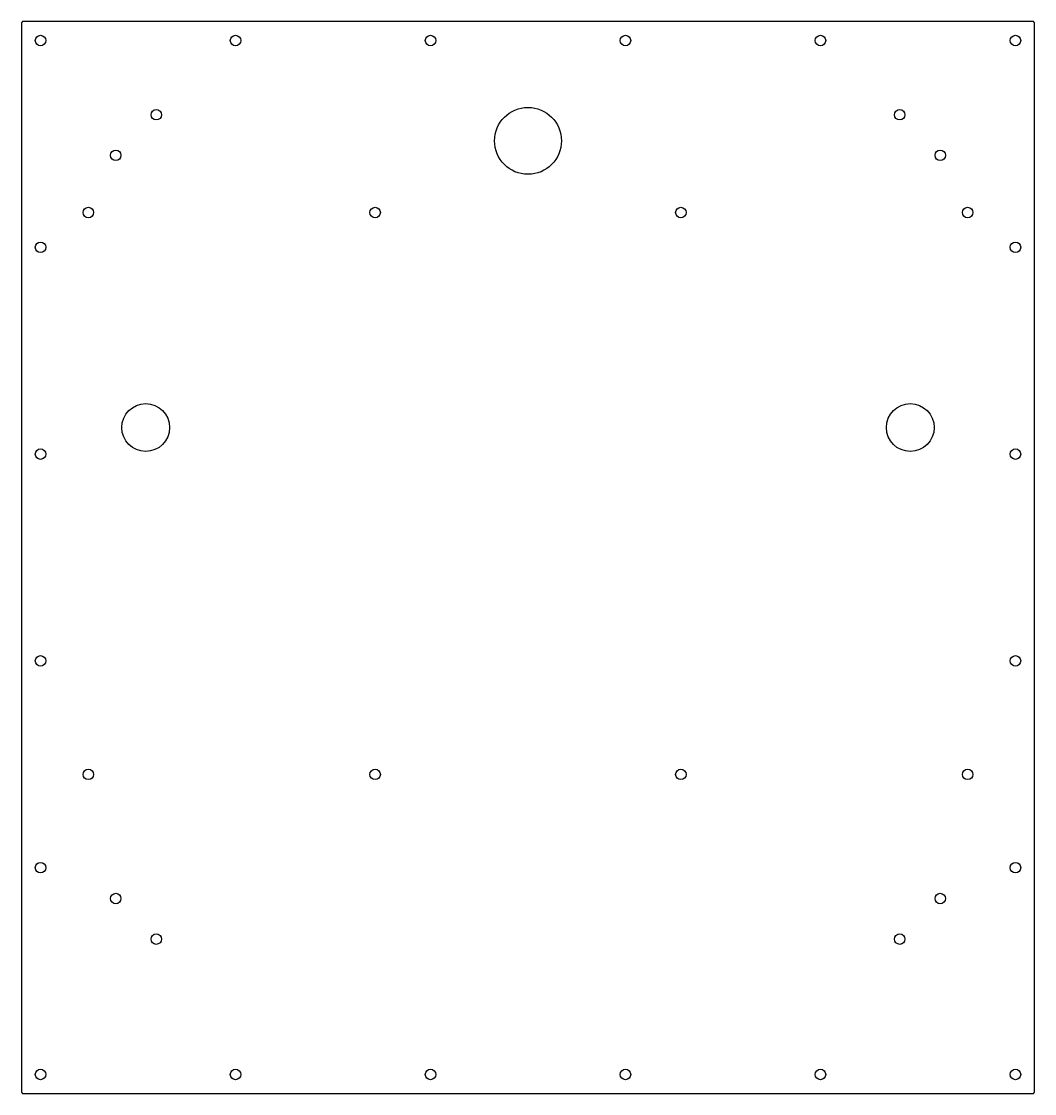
# Model space of a CAD drawing. Header units: millimetres. Extents: x -265 to 265, y -281 to 280.
import ezdxf

# ---------------------------------------------------------------- set-up
doc = ezdxf.new("R2010")
doc.units = ezdxf.units.MM

msp = doc.modelspace()

# ---------------------------------------------------------------- linework, layer by layer
at = {"color": 7, "linetype": 'Continuous', "lineweight": 25}
for p, q in [((264, 280.5), (-264, 280.5)), ((-265, 279.5), (-265, -279.5)), ((265, -279.5), (265, 279.5)), ((-264, -280.5), (264, -280.5))]:
    msp.add_line(p, q, dxfattribs=at)
for centre, radius in [((-255, 270.5), 2.75), ((-153, 270.5), 2.75), ((-51, 270.5), 2.75), ((51, 270.5), 2.75), ((153, 270.5), 2.75), ((255, 270.5), 2.75), ((-194.46, 231.68), 2.75), ((0, 218), 17.5), ((194.46, 231.68), 2.75), ((-215.68, 210.46), 2.75), ((215.68, 210.46), 2.75), ((-230, 180.5), 2.75), ((-80, 180.5), 2.75), ((80, 180.5), 2.75), ((230, 180.5), 2.75), ((-255, 162.3), 2.75), ((255, 162.3), 2.75), ((-200, 68), 12.5), ((200, 68), 12.5), ((-255, 54.1), 2.75), ((255, 54.1), 2.75), ((-255, -54.1), 2.75), ((255, -54.1), 2.75), ((-230, -113.5), 2.75), ((-80, -113.5), 2.75), ((80, -113.5), 2.75), ((230, -113.5), 2.75), ((-255, -162.3), 2.75), ((255, -162.3), 2.75), ((-215.68, -178.46), 2.75), ((215.68, -178.46), 2.75), ((-194.46, -199.68), 2.75), ((194.46, -199.68), 2.75), ((-255, -270.5), 2.75), ((-153, -270.5), 2.75), ((-51, -270.5), 2.75), ((51, -270.5), 2.75), ((153, -270.5), 2.75), ((255, -270.5), 2.75)]:
    msp.add_circle(centre, radius, dxfattribs=at)
for centre, start, end in [((-264, 279.5), 90, 180), ((264, 279.5), 0, 90), ((-264, -279.5), 180, 270), ((264, -279.5), 270, 0)]:
    msp.add_arc(centre, 1, start, end, dxfattribs=at)

doc.saveas('drawing.dxf')
